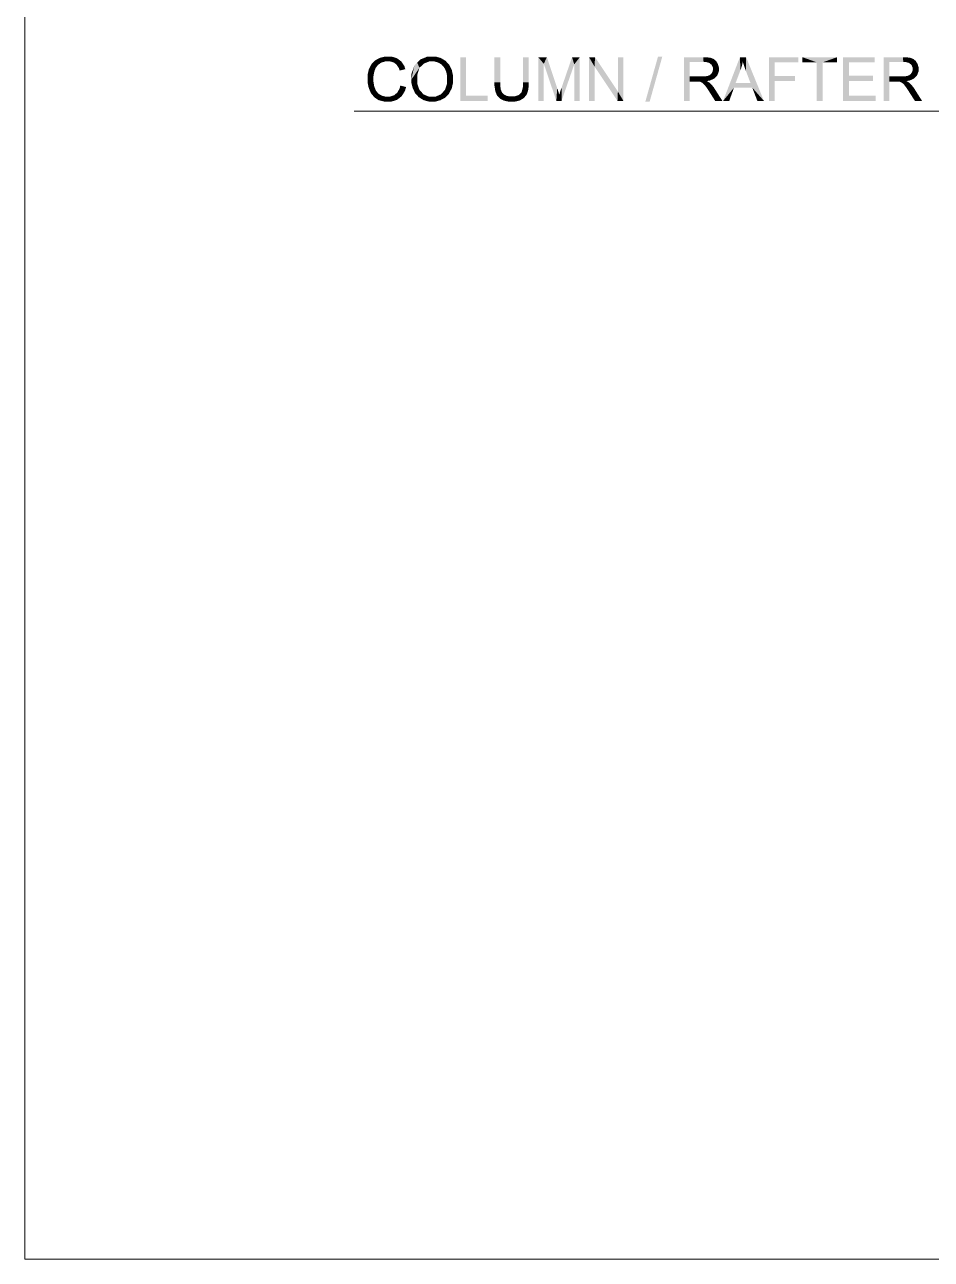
# Model space of a CAD drawing. Header units: millimetres. Extents: x 2 to 579, y 1 to 405.
# Drawn here: x 197.57 to 215.52, y 74.35 to 98.78 of the extents above; entities that cross this region are included whole.
import ezdxf

# ---------------------------------------------------------------- set-up
doc = ezdxf.new("R2010")
doc.units = ezdxf.units.MM
doc.linetypes.add('XKITLINE00', pattern=[0])
doc.layers.add('LinkedObject', color=7, linetype='Continuous', lineweight=0)

# ---------------------------------------------------------------- blocks, each defined once
blk = doc.blocks.new('*A4')
at = {"layer": 'LinkedObject'}
for points in [[(204.43, 97.995), (204.558, 97.98), (204.404, 97.945)], [(204.404, 97.945), (204.558, 97.98), (204.511, 97.916)], [(204.503, 98.071), (204.558, 97.98), (204.43, 97.995)], [(204.551, 98.097), (204.558, 97.98), (204.503, 98.071)], [(204.598, 98.123), (204.708, 98.052), (204.551, 98.097)], [(204.551, 98.097), (204.708, 98.052), (204.625, 98.028)], [(204.558, 97.98), (204.551, 98.097), (204.591, 98.004)], [(204.591, 98.004), (204.551, 98.097), (204.625, 98.028)], [(204.703, 98.149), (204.708, 98.052), (204.598, 98.123)], [(204.76, 98.149), (204.708, 98.052), (204.703, 98.149)], [(204.708, 98.052), (204.76, 98.149), (204.758, 98.052)], [(204.76, 98.149), (204.801, 98.052), (204.758, 98.052)], [(204.934, 98.116), (204.76, 98.149), (204.825, 98.149)], [(204.978, 98.083), (204.76, 98.149), (204.934, 98.116)], [(204.873, 98.03), (204.76, 98.149), (204.978, 98.083)], [(204.801, 98.052), (204.76, 98.149), (204.873, 98.03)], [(204.873, 98.03), (204.978, 98.083), (204.902, 98.009)], [(204.978, 98.083), (204.93, 97.987), (204.902, 98.009)], [(204.93, 97.987), (204.978, 98.083), (204.974, 97.918)], [(204.974, 97.918), (204.978, 98.083), (205.101, 97.898)], [(205.084, 97.958), (204.978, 98.083), (205.022, 98.05)], [(205.101, 97.898), (204.978, 98.083), (205.084, 97.958)], [(205.337, 98.028), (205.221, 97.691), (205.279, 97.967)], [(205.382, 97.926), (205.221, 97.691), (205.337, 98.028)], [(205.543, 98.149), (205.337, 98.028), (205.394, 98.088)], [(205.635, 98.149), (205.337, 98.028), (205.543, 98.149)], [(205.575, 98.051), (205.337, 98.028), (205.635, 98.149)], [(205.47, 98.009), (205.337, 98.028), (205.575, 98.051)], [(205.337, 98.028), (205.47, 98.009), (205.426, 97.967)], [(205.382, 97.926), (205.337, 98.028), (205.426, 97.967)], [(205.575, 98.051), (205.635, 98.149), (205.635, 98.051)], [(205.635, 98.149), (205.678, 98.051), (205.635, 98.051)], [(205.802, 98.121), (205.635, 98.149), (205.695, 98.149)], [(205.85, 98.092), (205.635, 98.149), (205.802, 98.121)], [(205.755, 98.029), (205.635, 98.149), (205.85, 98.092)], [(205.678, 98.051), (205.635, 98.149), (205.755, 98.029)], [(205.755, 98.029), (205.85, 98.092), (205.79, 98.008)], [(205.85, 98.092), (205.824, 97.986), (205.79, 98.008)], [(205.824, 97.986), (205.85, 98.092), (205.876, 97.925)], [(205.972, 97.984), (205.85, 98.092), (205.898, 98.064)], [(205.997, 97.933), (205.85, 98.092), (205.972, 97.984)], [(205.876, 97.925), (205.85, 98.092), (205.997, 97.933)], [(206.304, 98.135), (206.19, 97.271), (206.19, 98.135)], [(206.304, 97.373), (206.19, 97.271), (206.304, 98.135)], [(206.981, 98.135), (206.867, 97.635), (206.867, 98.135)], [(206.981, 97.636), (206.867, 97.635), (206.981, 98.135)], [(207.546, 98.135), (207.432, 97.636), (207.432, 98.135)], [(207.546, 97.635), (207.432, 97.636), (207.546, 98.135)], [(207.733, 98.135), (207.843, 98.006), (207.733, 97.271)], [(207.843, 98.006), (207.733, 98.135), (207.904, 98.135)], [(207.733, 97.271), (207.843, 98.006), (207.843, 97.271)], [(207.843, 98.006), (207.904, 98.135), (208.092, 97.271)], [(208.092, 97.271), (207.904, 98.135), (208.109, 97.523)], [(208.196, 97.534), (208.446, 97.994), (208.195, 97.271)], [(208.403, 98.135), (208.446, 97.994), (208.196, 97.534)], [(208.556, 98.135), (208.446, 97.994), (208.403, 98.135)], [(208.446, 97.271), (208.556, 98.135), (208.556, 97.271)], [(208.446, 97.994), (208.556, 98.135), (208.446, 97.271)], [(208.739, 98.135), (208.849, 97.949), (208.739, 97.271)], [(208.849, 97.949), (208.739, 98.135), (208.857, 98.135)], [(208.849, 97.949), (208.857, 98.135), (209.302, 97.271)], [(209.302, 97.271), (208.857, 98.135), (209.31, 97.456)], [(209.419, 98.135), (209.31, 97.456), (209.31, 98.135)], [(209.419, 97.271), (209.31, 97.456), (209.419, 98.135)], [(210.19, 98.148), (209.854, 97.256), (210.105, 98.148)], [(209.939, 97.256), (209.854, 97.256), (210.19, 98.148)], [(210.734, 97.754), (210.619, 97.271), (210.619, 98.135)], [(210.619, 98.135), (210.734, 98.04), (210.734, 97.754)], [(211.006, 98.04), (210.619, 98.135), (211.002, 98.135)], [(210.734, 98.04), (210.619, 98.135), (211.006, 98.04)], [(211.002, 98.135), (211.054, 98.04), (211.006, 98.04)], [(211.147, 98.123), (211.002, 98.135), (211.059, 98.135)], [(211.177, 98.111), (211.002, 98.135), (211.147, 98.123)], [(211.125, 98.02), (211.002, 98.135), (211.177, 98.111)], [(211.054, 98.04), (211.002, 98.135), (211.125, 98.02)], [(211.177, 98.111), (211.147, 98), (211.125, 98.02)], [(211.207, 98.1), (211.147, 98), (211.177, 98.111)], [(211.147, 98), (211.207, 98.1), (211.169, 97.98)], [(211.169, 97.98), (211.207, 98.1), (211.273, 98.029)], [(211.273, 98.029), (211.191, 97.93), (211.169, 97.98)], [(211.291, 98), (211.191, 97.93), (211.273, 98.029)], [(211.309, 97.935), (211.191, 97.93), (211.291, 98)], [(211.273, 98.029), (211.207, 98.1), (211.255, 98.059)], [(211.726, 98.135), (211.737, 97.879), (211.394, 97.271)], [(211.737, 97.879), (211.726, 98.135), (211.752, 97.92)], [(211.752, 97.92), (211.726, 98.135), (211.775, 98.002)], [(211.775, 98.002), (211.726, 98.135), (211.784, 98.044)], [(211.849, 98.135), (211.784, 98.044), (211.726, 98.135)], [(211.784, 98.044), (211.849, 98.135), (211.794, 98.009)], [(211.794, 98.009), (211.849, 98.135), (211.825, 97.919)], [(211.825, 97.919), (211.849, 98.135), (211.845, 97.864)], [(211.845, 97.864), (211.849, 98.135), (211.935, 97.626)], [(211.935, 97.626), (211.849, 98.135), (211.971, 97.532)], [(211.971, 97.532), (211.849, 98.135), (212.201, 97.271)], [(212.413, 97.765), (212.299, 97.271), (212.299, 98.135)], [(212.413, 97.765), (212.299, 98.135), (212.413, 98.033)], [(212.881, 98.033), (212.299, 98.135), (212.881, 98.135)], [(212.413, 98.033), (212.299, 98.135), (212.881, 98.033)], [(212.965, 98.135), (213.249, 98.033), (212.965, 98.033)], [(213.364, 98.033), (213.249, 98.033), (212.965, 98.135)], [(213.364, 98.033), (212.965, 98.135), (213.65, 98.135)], [(213.249, 97.271), (213.364, 98.033), (213.364, 97.271)], [(213.249, 98.033), (213.364, 98.033), (213.249, 97.271)], [(213.364, 98.033), (213.65, 98.135), (213.65, 98.033)], [(213.883, 97.768), (213.769, 97.271), (213.769, 98.135)], [(213.883, 97.768), (213.769, 98.135), (213.883, 98.033)], [(214.393, 98.033), (213.769, 98.135), (214.393, 98.135)], [(213.883, 98.033), (213.769, 98.135), (214.393, 98.033)], [(214.687, 97.754), (214.573, 97.271), (214.573, 98.135)], [(214.573, 98.135), (214.687, 98.04), (214.687, 97.754)], [(214.96, 98.04), (214.573, 98.135), (214.955, 98.135)], [(214.687, 98.04), (214.573, 98.135), (214.96, 98.04)], [(214.955, 98.135), (215.008, 98.04), (214.96, 98.04)], [(215.101, 98.123), (214.955, 98.135), (215.013, 98.135)], [(215.131, 98.111), (214.955, 98.135), (215.101, 98.123)], [(215.078, 98.02), (214.955, 98.135), (215.131, 98.111)], [(215.008, 98.04), (214.955, 98.135), (215.078, 98.02)], [(215.131, 98.111), (215.101, 98), (215.078, 98.02)], [(215.161, 98.1), (215.101, 98), (215.131, 98.111)], [(215.101, 98), (215.161, 98.1), (215.123, 97.98)], [(215.123, 97.98), (215.161, 98.1), (215.227, 98.029)], [(215.227, 98.029), (215.145, 97.93), (215.123, 97.98)], [(215.245, 98), (215.145, 97.93), (215.227, 98.029)], [(215.263, 97.935), (215.145, 97.93), (215.245, 98)], [(215.227, 98.029), (215.161, 98.1), (215.209, 98.059)], [(204.484, 97.835), (204.353, 97.777), (204.379, 97.894)], [(204.47, 97.752), (204.353, 97.777), (204.484, 97.835)], [(204.353, 97.777), (204.47, 97.752), (204.353, 97.709)], [(204.353, 97.709), (204.47, 97.752), (204.47, 97.71)], [(204.497, 97.876), (204.379, 97.894), (204.404, 97.945)], [(204.484, 97.835), (204.379, 97.894), (204.497, 97.876)], [(204.497, 97.876), (204.404, 97.945), (204.511, 97.916)], [(204.974, 97.918), (205.101, 97.898), (204.989, 97.871)], [(205.279, 97.967), (205.221, 97.691), (205.221, 97.799)], [(205.339, 97.787), (205.221, 97.691), (205.382, 97.926)], [(205.221, 97.691), (205.339, 97.787), (205.339, 97.689)], [(205.876, 97.925), (205.997, 97.933), (205.894, 97.886)], [(205.997, 97.933), (205.912, 97.846), (205.894, 97.886)], [(205.912, 97.846), (205.997, 97.933), (205.93, 97.754)], [(205.93, 97.754), (205.997, 97.933), (206.047, 97.766)], [(205.93, 97.702), (206.047, 97.766), (206.047, 97.701)], [(205.93, 97.754), (206.047, 97.766), (205.93, 97.702)], [(206.047, 97.766), (205.997, 97.933), (206.022, 97.882)], [(208.739, 97.271), (208.849, 97.949), (208.849, 97.271)], [(210.734, 97.754), (210.734, 97.654), (210.619, 97.271)], [(210.866, 97.654), (210.734, 97.754), (210.979, 97.754)], [(210.734, 97.654), (210.734, 97.754), (210.866, 97.654)], [(210.866, 97.654), (210.979, 97.754), (210.888, 97.654)], [(210.888, 97.654), (210.979, 97.754), (210.92, 97.652)], [(210.92, 97.652), (210.979, 97.754), (210.929, 97.65)], [(210.929, 97.65), (210.979, 97.754), (210.943, 97.647)], [(210.943, 97.647), (210.979, 97.754), (210.969, 97.635)], [(210.969, 97.635), (210.979, 97.754), (211.018, 97.754)], [(210.969, 97.635), (211.018, 97.754), (210.981, 97.627)], [(211.018, 97.754), (211.066, 97.664), (210.981, 97.627)], [(211.079, 97.762), (211.066, 97.664), (211.018, 97.754)], [(211.066, 97.664), (211.079, 97.762), (211.128, 97.672)], [(211.101, 97.77), (211.249, 97.744), (211.079, 97.762)], [(211.22, 97.712), (211.079, 97.762), (211.249, 97.744)], [(211.128, 97.672), (211.079, 97.762), (211.22, 97.712)], [(211.123, 97.778), (211.249, 97.744), (211.101, 97.77)], [(211.249, 97.744), (211.123, 97.778), (211.157, 97.804)], [(211.168, 97.822), (211.249, 97.744), (211.157, 97.804)], [(211.18, 97.84), (211.249, 97.744), (211.168, 97.822)], [(211.18, 97.84), (211.309, 97.899), (211.249, 97.744)], [(211.191, 97.878), (211.309, 97.899), (211.18, 97.84)], [(211.309, 97.899), (211.191, 97.93), (211.309, 97.935)], [(211.191, 97.93), (211.309, 97.899), (211.191, 97.899)], [(211.309, 97.899), (211.191, 97.878), (211.191, 97.899)], [(211.249, 97.744), (211.309, 97.899), (211.279, 97.775)], [(211.279, 97.775), (211.309, 97.899), (211.309, 97.853)], [(211.394, 97.271), (211.737, 97.879), (211.642, 97.626)], [(212.413, 97.663), (212.299, 97.271), (212.413, 97.765)], [(212.818, 97.663), (212.413, 97.765), (212.818, 97.765)], [(212.413, 97.663), (212.413, 97.765), (212.818, 97.663)], [(213.883, 97.666), (213.769, 97.271), (213.883, 97.768)], [(214.361, 97.666), (213.883, 97.768), (214.361, 97.768)], [(213.883, 97.666), (213.883, 97.768), (214.361, 97.666)], [(214.687, 97.754), (214.687, 97.654), (214.573, 97.271)], [(214.82, 97.654), (214.687, 97.754), (214.933, 97.754)], [(214.687, 97.654), (214.687, 97.754), (214.82, 97.654)], [(214.82, 97.654), (214.933, 97.754), (214.842, 97.654)], [(214.842, 97.654), (214.933, 97.754), (214.873, 97.652)], [(214.873, 97.652), (214.933, 97.754), (214.883, 97.65)], [(214.883, 97.65), (214.933, 97.754), (214.896, 97.647)], [(214.896, 97.647), (214.933, 97.754), (214.922, 97.635)], [(214.922, 97.635), (214.933, 97.754), (214.972, 97.754)], [(214.922, 97.635), (214.972, 97.754), (214.935, 97.627)], [(214.972, 97.754), (215.02, 97.664), (214.935, 97.627)], [(215.033, 97.762), (215.02, 97.664), (214.972, 97.754)], [(215.02, 97.664), (215.033, 97.762), (215.082, 97.672)], [(215.055, 97.77), (215.203, 97.744), (215.033, 97.762)], [(215.173, 97.712), (215.033, 97.762), (215.203, 97.744)], [(215.082, 97.672), (215.033, 97.762), (215.173, 97.712)], [(215.077, 97.778), (215.203, 97.744), (215.055, 97.77)], [(215.203, 97.744), (215.077, 97.778), (215.111, 97.804)], [(215.122, 97.822), (215.203, 97.744), (215.111, 97.804)], [(215.134, 97.84), (215.203, 97.744), (215.122, 97.822)], [(215.134, 97.84), (215.263, 97.899), (215.203, 97.744)], [(215.145, 97.878), (215.263, 97.899), (215.134, 97.84)], [(215.263, 97.899), (215.145, 97.93), (215.263, 97.935)], [(215.145, 97.93), (215.263, 97.899), (215.145, 97.899)], [(215.263, 97.899), (215.145, 97.878), (215.145, 97.899)], [(215.203, 97.744), (215.263, 97.899), (215.233, 97.775)], [(215.233, 97.775), (215.263, 97.899), (215.263, 97.853)], [(204.47, 97.71), (204.353, 97.647), (204.353, 97.709)], [(204.47, 97.655), (204.353, 97.647), (204.47, 97.71)], [(204.47, 97.655), (204.398, 97.477), (204.353, 97.647)], [(204.353, 97.647), (204.398, 97.477), (204.376, 97.531)], [(204.486, 97.558), (204.398, 97.477), (204.47, 97.655)], [(204.398, 97.477), (204.486, 97.558), (204.502, 97.517)], [(204.519, 97.476), (204.398, 97.477), (204.502, 97.517)], [(204.945, 97.437), (205.116, 97.545), (204.987, 97.33)], [(204.99, 97.519), (205.116, 97.545), (204.945, 97.437)], [(204.987, 97.33), (205.116, 97.545), (205.033, 97.367)], [(205.116, 97.545), (204.99, 97.519), (205.002, 97.573)], [(205.033, 97.367), (205.116, 97.545), (205.098, 97.474)], [(205.221, 97.691), (205.339, 97.611), (205.221, 97.634)], [(205.339, 97.611), (205.221, 97.691), (205.339, 97.689)], [(205.221, 97.634), (205.339, 97.611), (205.246, 97.527)], [(205.246, 97.527), (205.339, 97.611), (205.271, 97.476)], [(205.271, 97.476), (205.339, 97.611), (205.381, 97.488)], [(205.381, 97.488), (205.368, 97.344), (205.271, 97.476)], [(205.423, 97.443), (205.368, 97.344), (205.381, 97.488)], [(205.994, 97.466), (205.846, 97.444), (205.888, 97.49)], [(205.888, 97.49), (206.047, 97.701), (205.994, 97.466)], [(205.93, 97.618), (206.047, 97.701), (205.888, 97.49)], [(206.047, 97.701), (205.93, 97.618), (205.93, 97.702)], [(205.994, 97.466), (206.047, 97.701), (206.021, 97.518)], [(206.021, 97.518), (206.047, 97.701), (206.047, 97.635)], [(206.981, 97.636), (206.867, 97.567), (206.867, 97.635)], [(206.981, 97.58), (206.867, 97.567), (206.981, 97.636)], [(206.981, 97.58), (206.9, 97.419), (206.867, 97.567)], [(206.867, 97.567), (206.9, 97.419), (206.884, 97.459)], [(206.992, 97.497), (206.9, 97.419), (206.981, 97.58)], [(206.9, 97.419), (206.992, 97.497), (207.002, 97.47)], [(207.405, 97.445), (207.546, 97.635), (207.517, 97.429)], [(207.432, 97.554), (207.546, 97.635), (207.405, 97.445)], [(207.546, 97.635), (207.432, 97.554), (207.432, 97.636)], [(207.517, 97.429), (207.546, 97.635), (207.531, 97.467)], [(207.531, 97.467), (207.546, 97.635), (207.546, 97.57)], [(208.123, 97.481), (208.092, 97.271), (208.109, 97.523)], [(208.18, 97.488), (208.195, 97.271), (208.157, 97.419)], [(208.196, 97.534), (208.195, 97.271), (208.18, 97.488)], [(210.619, 97.271), (210.734, 97.654), (210.734, 97.271)], [(210.981, 97.627), (211.066, 97.664), (210.994, 97.619)], [(211.066, 97.664), (211.023, 97.59), (210.994, 97.619)], [(211.089, 97.653), (211.023, 97.59), (211.066, 97.664)], [(211.023, 97.59), (211.089, 97.653), (211.039, 97.569)], [(211.039, 97.569), (211.089, 97.653), (211.056, 97.549)], [(211.056, 97.549), (211.089, 97.653), (211.135, 97.621)], [(211.135, 97.621), (211.097, 97.489), (211.056, 97.549)], [(211.135, 97.621), (211.089, 97.653), (211.123, 97.631)], [(211.16, 97.598), (211.097, 97.489), (211.135, 97.621)], [(211.207, 97.54), (211.097, 97.489), (211.16, 97.598)], [(211.097, 97.489), (211.207, 97.54), (211.122, 97.45)], [(211.122, 97.45), (211.207, 97.54), (211.229, 97.506)], [(211.122, 97.45), (211.229, 97.506), (211.236, 97.271)], [(211.236, 97.271), (211.229, 97.506), (211.379, 97.271)], [(211.609, 97.532), (211.394, 97.271), (211.642, 97.626)], [(211.394, 97.271), (211.609, 97.532), (211.515, 97.271)], [(211.642, 97.626), (211.971, 97.532), (211.609, 97.532)], [(211.935, 97.626), (211.971, 97.532), (211.642, 97.626)], [(211.971, 97.532), (212.201, 97.271), (212.071, 97.271)], [(212.299, 97.271), (212.413, 97.663), (212.413, 97.271)], [(213.883, 97.373), (213.769, 97.271), (213.883, 97.666)], [(214.573, 97.271), (214.687, 97.654), (214.687, 97.271)], [(214.935, 97.627), (215.02, 97.664), (214.948, 97.619)], [(215.02, 97.664), (214.977, 97.59), (214.948, 97.619)], [(215.042, 97.653), (214.977, 97.59), (215.02, 97.664)], [(214.977, 97.59), (215.042, 97.653), (214.993, 97.569)], [(214.993, 97.569), (215.042, 97.653), (215.009, 97.549)], [(215.009, 97.549), (215.042, 97.653), (215.088, 97.621)], [(215.088, 97.621), (215.05, 97.489), (215.009, 97.549)], [(215.088, 97.621), (215.042, 97.653), (215.077, 97.631)], [(215.113, 97.598), (215.05, 97.489), (215.088, 97.621)], [(215.161, 97.54), (215.05, 97.489), (215.113, 97.598)], [(215.05, 97.489), (215.161, 97.54), (215.075, 97.45)], [(215.075, 97.45), (215.161, 97.54), (215.183, 97.506)], [(215.075, 97.45), (215.183, 97.506), (215.19, 97.271)], [(215.19, 97.271), (215.183, 97.506), (215.332, 97.271)], [(204.398, 97.477), (204.532, 97.313), (204.421, 97.424)], [(204.519, 97.476), (204.532, 97.313), (204.398, 97.477)], [(204.421, 97.424), (204.532, 97.313), (204.488, 97.341)], [(204.568, 97.415), (204.532, 97.313), (204.519, 97.476)], [(204.532, 97.313), (204.568, 97.415), (204.602, 97.394)], [(204.636, 97.374), (204.532, 97.313), (204.602, 97.394)], [(204.636, 97.374), (204.758, 97.256), (204.532, 97.313)], [(204.532, 97.313), (204.758, 97.256), (204.575, 97.284)], [(204.575, 97.284), (204.758, 97.256), (204.689, 97.256)], [(204.71, 97.354), (204.758, 97.256), (204.636, 97.374)], [(204.758, 97.256), (204.71, 97.354), (204.749, 97.354)], [(204.797, 97.354), (204.758, 97.256), (204.749, 97.354)], [(204.797, 97.354), (204.987, 97.33), (204.758, 97.256)], [(204.758, 97.256), (204.987, 97.33), (204.826, 97.256)], [(204.878, 97.381), (204.987, 97.33), (204.797, 97.354)], [(204.826, 97.256), (204.987, 97.33), (204.94, 97.293)], [(204.987, 97.33), (204.878, 97.381), (204.912, 97.409)], [(204.945, 97.437), (204.987, 97.33), (204.912, 97.409)], [(205.271, 97.476), (205.368, 97.344), (205.295, 97.425)], [(205.368, 97.344), (205.423, 97.443), (205.416, 97.315)], [(205.416, 97.315), (205.423, 97.443), (205.465, 97.398)], [(205.465, 97.398), (205.634, 97.256), (205.416, 97.315)], [(205.416, 97.315), (205.634, 97.256), (205.464, 97.285)], [(205.464, 97.285), (205.634, 97.256), (205.573, 97.256)], [(205.57, 97.354), (205.634, 97.256), (205.465, 97.398)], [(205.634, 97.256), (205.57, 97.354), (205.634, 97.354)], [(205.634, 97.256), (205.698, 97.354), (205.69, 97.256)], [(205.698, 97.354), (205.634, 97.256), (205.634, 97.354)], [(205.69, 97.256), (205.698, 97.354), (205.795, 97.283)], [(205.844, 97.309), (205.698, 97.354), (205.804, 97.399)], [(205.795, 97.283), (205.698, 97.354), (205.844, 97.309)], [(205.846, 97.444), (205.893, 97.336), (205.804, 97.399)], [(205.804, 97.399), (205.893, 97.336), (205.844, 97.309)], [(205.968, 97.414), (205.846, 97.444), (205.994, 97.466)], [(205.893, 97.336), (205.846, 97.444), (205.968, 97.414)], [(206.19, 97.271), (206.304, 97.373), (206.729, 97.271)], [(206.729, 97.271), (206.304, 97.373), (206.729, 97.373)], [(207.013, 97.443), (206.9, 97.419), (207.002, 97.47)], [(207.013, 97.443), (207.01, 97.298), (206.9, 97.419)], [(206.9, 97.419), (207.01, 97.298), (206.917, 97.379)], [(206.917, 97.379), (207.01, 97.298), (206.972, 97.319)], [(207.049, 97.402), (207.01, 97.298), (207.013, 97.443)], [(207.01, 97.298), (207.049, 97.402), (207.074, 97.388)], [(207.1, 97.373), (207.01, 97.298), (207.074, 97.388)], [(207.1, 97.373), (207.209, 97.256), (207.01, 97.298)], [(207.01, 97.298), (207.209, 97.256), (207.049, 97.277)], [(207.049, 97.277), (207.209, 97.256), (207.148, 97.256)], [(207.162, 97.359), (207.209, 97.256), (207.1, 97.373)], [(207.209, 97.256), (207.162, 97.359), (207.199, 97.359)], [(207.262, 97.359), (207.209, 97.256), (207.199, 97.359)], [(207.209, 97.256), (207.262, 97.359), (207.271, 97.256)], [(207.41, 97.304), (207.262, 97.359), (207.352, 97.387)], [(207.372, 97.28), (207.262, 97.359), (207.41, 97.304)], [(207.271, 97.256), (207.262, 97.359), (207.372, 97.28)], [(207.379, 97.416), (207.449, 97.328), (207.352, 97.387)], [(207.352, 97.387), (207.449, 97.328), (207.41, 97.304)], [(207.517, 97.429), (207.379, 97.416), (207.405, 97.445)], [(207.502, 97.39), (207.379, 97.416), (207.517, 97.429)], [(207.449, 97.328), (207.379, 97.416), (207.502, 97.39)], [(208.143, 97.417), (208.092, 97.271), (208.123, 97.481)], [(208.15, 97.396), (208.092, 97.271), (208.143, 97.417)], [(208.092, 97.271), (208.15, 97.396), (208.195, 97.271)], [(208.157, 97.419), (208.195, 97.271), (208.15, 97.396)], [(209.31, 97.456), (209.419, 97.271), (209.302, 97.271)], [(213.769, 97.271), (213.883, 97.373), (214.413, 97.271)], [(214.413, 97.271), (213.883, 97.373), (214.413, 97.373)]]:
    blk.add_hatch(color=7, dxfattribs=at).paths.add_polyline_path(points, flags=17)
at = {"layer": 'LinkedObject', "color": 2, "linetype": 'XKITLINE00', "lineweight": 0}
for p, q in [((197.566, 74.346), (197.566, 145.838)), ((281.718, 74.346), (197.566, 74.346))]:
    blk.add_line(p, q, dxfattribs=at)
at = {"layer": 'LinkedObject', "color": 6, "linetype": 'XKITLINE00', "lineweight": 0}
blk.add_line((218.547, 97.065), (204.087, 97.065), dxfattribs=at)

msp = doc.modelspace()

# ---------------------------------------------------------------- block references
at = {"lineweight": 0}
msp.add_blockref('*A4', (0, 0), dxfattribs=at)

doc.saveas('drawing.dxf')
